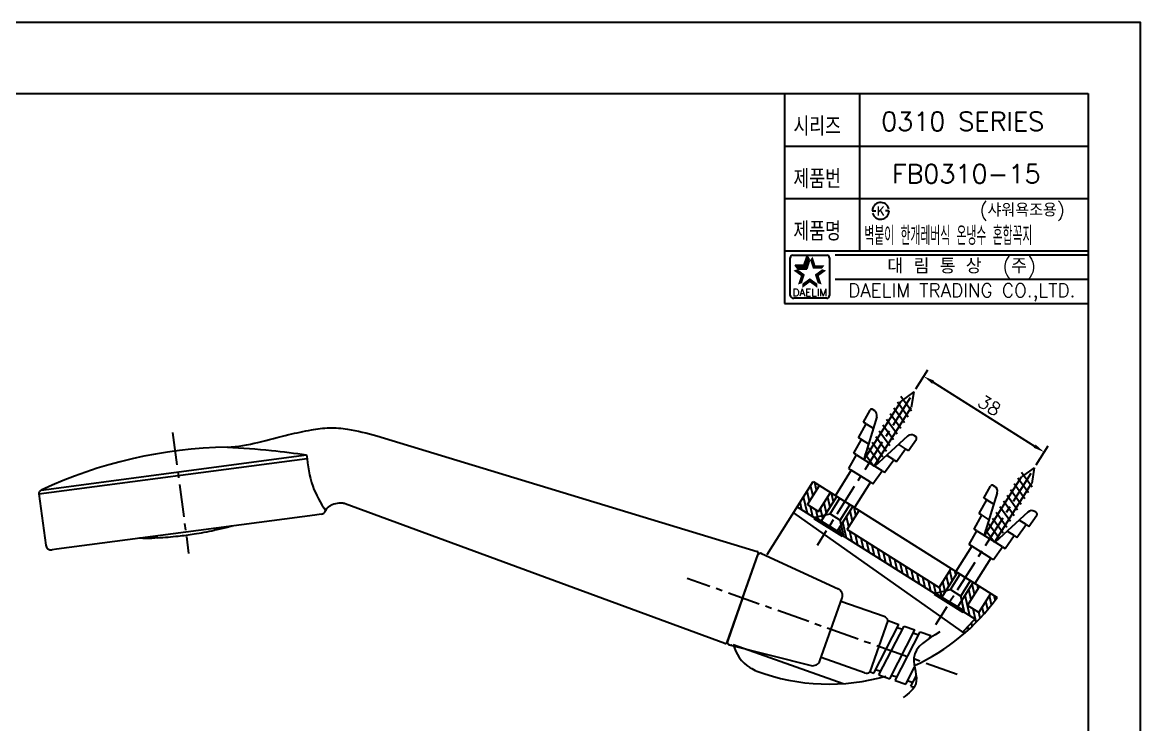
# Model space of a CAD drawing. Extents: x 10556 to 11150, y -6579 to -6159.
# Drawn here: x 10851.5 to 11149.9, y -6346.2 to -6158.8 of the extents above; entities that cross this region are included whole.
import ezdxf
from ezdxf.enums import TextEntityAlignment as Align

# ---------------------------------------------------------------- set-up
doc = ezdxf.new("R2010")
doc.units = 0
doc.header["$LTSCALE"] = 7
doc.header["$MEASUREMENT"] = 0
doc.linetypes.add('CENTER', pattern=[2, 1.25, -0.25, 0.25, -0.25])
doc.layers.get('0').update_dxf_attribs({"color": 2, "linetype": 'CONTINUOUS'})
for name, color, linetype in [('CL', 1, 'CENTER'), ('D', 2, 'CONTINUOUS'), ('DIM', 2, 'CONTINUOUS'), ('DWG', 7, 'CONTINUOUS'), ('HT', 3, 'CONTINUOUS'), ('TXT', 4, 'CONTINUOUS')]:
    doc.layers.add(name, color=color, linetype=linetype)
doc.styles.add('GHS', font='ROMANS.shx', dxfattribs={"bigfont": 'GHS.shx'})
doc.styles.add('ROMANS', font='romans', dxfattribs={"bigfont": 'GHS.shx'})

# ---------------------------------------------------------------- blocks, each defined once
blk = doc.blocks.new('S')
at = {"layer": 'DWG', "color": 2}
for p, q in [((5596.35, 3276.4), (5600.01, 3276.61)), ((5568.04, 3273.82), (5567.54, 3273.82)), ((5567.54, 3264.82), (5567.54, 3273.82)), ((5568.04, 3273.82), (5568.04, 3269.32)), ((5568.04, 3273.82), (5570.94, 3270.92)), ((5587.98, 3274.17), (5592.17, 3274.41)), ((5587.98, 3273.36), (5587.98, 3274.17)), ((5599.43, 3274.15), (5587.98, 3271.06)), ((5592.17, 3275.28), (5596.35, 3275.51)), ((5592.17, 3274.41), (5592.17, 3275.28)), ((5592.17, 3274.41), (5592.17, 3272.19)), ((5596.35, 3275.51), (5596.35, 3276.4)), ((5596.35, 3275.51), (5596.35, 3273.32)), ((5600.54, 3276.11), (5600.54, 3275.6)), ((5570.94, 3270.92), (5575.79, 3270.92)), ((5570.94, 3270.92), (5570.94, 3267.72)), ((5583.79, 3272.32), (5575.79, 3272.32)), ((5575.79, 3272.32), (5575.79, 3269.32)), ((5583.79, 3273.12), (5587.98, 3273.36)), ((5583.79, 3272.32), (5583.79, 3273.12)), ((5583.79, 3266.32), (5583.79, 3272.32)), ((5587.82, 3267.72), (5589.37, 3271.57)), ((5587.98, 3273.36), (5587.98, 3269.32)), ((5587.98, 3270.92), (5606.46, 3270.92)), ((5589.37, 3267.07), (5591.18, 3271.57)), ((5591.18, 3267.07), (5592.99, 3271.57)), ((5592.99, 3267.07), (5594.8, 3271.57)), ((5594.8, 3267.07), (5596.61, 3271.57)), ((5596.61, 3267.07), (5598.42, 3271.57)), ((5598.42, 3267.07), (5600.23, 3271.57)), ((5600.23, 3267.07), (5602.04, 3271.57)), ((5602.04, 3267.07), (5603.85, 3271.57)), ((5603.85, 3267.07), (5605.66, 3271.57)), ((5605.66, 3267.07), (5607.47, 3271.57)), ((5610.33, 3269.33), (5606.46, 3270.92)), ((5568.04, 3264.82), (5568.04, 3269.32)), ((5568.04, 3264.82), (5570.94, 3267.72)), ((5570.94, 3267.72), (5575.79, 3267.72)), ((5575.79, 3266.32), (5575.79, 3269.32)), ((5587.98, 3265.28), (5587.98, 3269.32)), ((5587.98, 3267.72), (5606.46, 3267.72)), ((5599.43, 3264.49), (5587.98, 3267.59)), ((5610.33, 3269.33), (5606.47, 3267.72)), ((5567.54, 3264.82), (5568.04, 3264.82)), ((5583.79, 3266.32), (5575.79, 3266.32)), ((5583.79, 3266.32), (5583.79, 3265.52)), ((5583.79, 3265.52), (5587.98, 3265.28)), ((5587.98, 3265.28), (5587.98, 3264.47)), ((5592.17, 3264.23), (5592.17, 3266.45)), ((5596.35, 3263.13), (5596.35, 3265.32)), ((5587.98, 3264.47), (5592.17, 3264.23)), ((5592.17, 3264.23), (5592.17, 3263.37)), ((5592.17, 3263.37), (5596.35, 3263.13)), ((5596.35, 3263.13), (5596.35, 3262.24)), ((5596.35, 3262.24), (5600.01, 3262.03)), ((5600.54, 3263.04), (5600.54, 3262.53))]:
    blk.add_line(p, q, dxfattribs=at)
for centre, radius, start, end in [((5600.04, 3276.11), 0.5, 0.0005, 93.2254), ((5599.04, 3275.6), 1.5, 285.1209, 0.0005), ((5599.04, 3263.04), 1.5, 0.0005, 74.8801), ((5600.04, 3262.53), 0.5, 266.7756, 0.0005)]:
    blk.add_arc(centre, radius, start, end, dxfattribs=at)

msp = doc.modelspace()

# ---------------------------------------------------------------- hatches: boundary and pattern name
at = {"layer": 'HT'}
h = msp.add_hatch(dxfattribs=at)
h.set_pattern_fill('ANSI31', color=256, scale=10, angle=57.7952)
h.set_pattern_definition([(102.7952368, (-44757.1623, 2163.0716), (-1.21895971, -0.276834286), [])])
h.paths.add_polyline_path([(11096.1, -6309.56), (11071.57, -6294.1), (11074.76, -6289.03), (11073.07, -6287.96), (11068.81, -6294.73), (11096.73, -6312.32), (11100.99, -6305.55), (11099.3, -6304.48)])
h.paths.add_polyline_path([(11063.95, -6289.31), (11060.99, -6287.44), (11064.19, -6282.37), (11062.5, -6281.3), (11058.23, -6288.07), (11064.58, -6292.07), (11068.84, -6285.3), (11067.15, -6284.23)])
edge = h.paths.add_edge_path()
edge.add_arc((11066.74, -6280.36), 55, 311.0541, 324.6064)
edge.add_line((11111.57, -6312.21), (11109.88, -6311.14))
edge.add_line((11109.88, -6311.14), (11106.68, -6316.22))
edge.add_line((11106.68, -6316.22), (11103.72, -6314.36))
edge.add_line((11103.72, -6314.36), (11106.92, -6309.28))
edge.add_line((11106.92, -6309.28), (11105.23, -6308.21))
edge.add_line((11105.23, -6308.21), (11100.96, -6314.98))
edge.add_line((11100.96, -6314.98), (11105.66, -6317.94))
edge.add_arc((11068.52, -6286.74), 48.5, 314.2508, 319.9656, ccw=False)
edge.add_line((11102.37, -6321.48), (11102.86, -6321.83))

# ---------------------------------------------------------------- linework, layer by layer
at = {"color": 7}
for p, q in [((11054.89, -6177.76), (11054.89, -6233.76)), ((11074.89, -6177.76), (11074.89, -6219.76)), ((11054.89, -6191.76), (11135.89, -6191.76)), ((11054.89, -6205.76), (11135.89, -6205.76)), ((11054.89, -6219.76), (11135.89, -6219.76)), ((11054.89, -6233.76), (11135.89, -6233.76))]:
    msp.add_line(p, q, dxfattribs=at)
at = {"color": 2, "linetype": 'Continuous'}
for p, q in [((11056.37, -6231.63), (11056.37, -6221.63)), ((11057.12, -6220.88), (11066.12, -6220.88)), ((11066.87, -6221.63), (11066.87, -6231.63)), ((11068.39, -6220.76), (11135.89, -6220.76)), ((11068.39, -6227.26), (11135.89, -6227.26)), ((11066.12, -6232.38), (11057.37, -6232.38))]:
    msp.add_line(p, q, dxfattribs=at)
at = {"color": 2}
for p, q in [((11060.13, -6223.58), (11060.88, -6221.27)), ((11061.54, -6222.19), (11060.88, -6221.27)), ((11057.7, -6223.58), (11060.13, -6223.58)), ((11058.37, -6224.5), (11057.7, -6223.58)), ((11058.37, -6224.5), (11060.79, -6224.5)), ((11060.79, -6224.5), (11061.54, -6222.19))]:
    msp.add_line(p, q, dxfattribs=at)
at = {"color": 7, "linetype": 'Continuous'}
for p, q in [((10946.04, -6269.11), (11047.52, -6300)), ((10855.91, -6284.6), (10857.72, -6298.25)), ((11038.89, -6324.49), (10937.58, -6287.22)), ((10929.55, -6290.23), (10895.09, -6294.8)), ((10931.18, -6290.01), (10929.55, -6290.23)), ((10895.09, -6294.8), (10860.63, -6299.38)), ((10886.81, -6296.34), (10883.6, -6296.44)), ((10860.63, -6299.38), (10859.4, -6299.54)), ((10882.78, -6296.45), (10882.72, -6296.44)), ((11039.54, -6324.19), (11047.85, -6300.64))]:
    msp.add_line(p, q, dxfattribs=at)
at = {"linetype": 'Continuous'}
msp.add_lwpolyline([(10555.89, -6578.76), (11149.89, -6578.76), (11149.89, -6158.76), (10555.89, -6158.76)], close=True, dxfattribs=at)
at = {"color": 2, "linetype": 'Continuous'}
for centre, radius, start, end in [((11057.12, -6221.63), 0.75, 90, 180), ((11066.12, -6221.63), 0.75, 0, 90), ((11057.24, -6231.5), 0.884, 188.1301, 278.1301), ((11066.12, -6231.63), 0.75, 270, 0)]:
    msp.add_arc(centre, radius, start, end, dxfattribs=at)
at = {"color": 7, "linetype": 'Continuous'}
for centre, radius, start, end in [((10908.46, -6395.59), 123.5, 91.0495, 114.8943), ((10856.9, -6284.47), 1, 114.8936, 187.5586), ((10930.98, -6288.53), 1.5, 277.5618, 337.7161), ((10882.17, -6197.45), 99, 282.4328, 284.2875), ((10882.17, -6197.45), 99, 284.7634, 284.8063), ((10882.17, -6197.45), 99, 270.8297, 272.6844), ((10882.17, -6197.45), 99, 273.1558, 276.3303), ((10882.17, -6197.45), 99, 276.3303, 278.7869), ((10882.17, -6197.45), 99, 278.7869, 281.9614), ((10859.21, -6298.05), 1.5, 187.5586, 277.5586), ((10882.17, -6197.45), 99, 270.3109, 270.3537), ((11047.38, -6300.48), 0.5, 340.5586, 73.0718), ((11039.07, -6324.02), 0.5, 249.8042, 340.5586)]:
    msp.add_arc(centre, radius, start, end, dxfattribs=at)
for points, start_tangent, end_tangent in [([(10906.2, -6272.11), (10914.35, -6270.86), (10922.6, -6268.78), (10928.62, -6267.49)], (0.999832, 0.018316), (0.982053, 0.188605)), ([(10928.62, -6267.49), (10930.99, -6267.14), (10933.37, -6266.99), (10935.81, -6267.04), (10938.27, -6267.34)], (0.982053, 0.188605), (0.986268, -0.165154)), ([(10938.27, -6267.34), (10946.04, -6269.11)], (0.986013, -0.166671), (0.95667, -0.291173)), ([(10937.58, -6287.22), (10937.4, -6287.16), (10937.21, -6287.12), (10936.8, -6287.06), (10935.93, -6287.07), (10934.13, -6287.55), (10933.34, -6287.99), (10932.72, -6288.53), (10932.37, -6289.1)], (-0.938518, 0.34523), (-0.37922, -0.925306)), ([(10907.4, -6293.18), (10907.37, -6293.19), (10907.28, -6293.21), (10907.15, -6293.24), (10907, -6293.28), (10906.84, -6293.32), (10906.72, -6293.36), (10906.63, -6293.38), (10906.6, -6293.39)], (-0.968028, -0.250842), (-0.968045, -0.250778)), ([(10887.62, -6296.3), (10887.6, -6296.3), (10887.53, -6296.3), (10887.42, -6296.31), (10887.29, -6296.31), (10887.15, -6296.32), (10887.02, -6296.33), (10886.91, -6296.33), (10886.83, -6296.34), (10886.81, -6296.34)], (-0.998701, -0.05096), (-0.998702, -0.050925)), ([(10903.49, -6294.13), (10903.46, -6294.13), (10903.39, -6294.15), (10903.28, -6294.17), (10903.15, -6294.2), (10903.01, -6294.23), (10902.88, -6294.26), (10902.78, -6294.28), (10902.71, -6294.29), (10902.69, -6294.3)], (-0.977423, -0.211292), (-0.97743, -0.211258)), ([(10883.6, -6296.44), (10883.58, -6296.44), (10883.51, -6296.44), (10883.4, -6296.44), (10883.27, -6296.44), (10883.13, -6296.44), (10882.99, -6296.44), (10882.88, -6296.44), (10882.81, -6296.45), (10882.78, -6296.45)], (-0.999946, -0.01036), (-0.999947, -0.010294))]:
    msp.add_spline(points, degree=3, dxfattribs=dict(at, start_tangent=start_tangent, end_tangent=end_tangent))
at = {"color": 2}
for points in [[(11060.13, -6223.58), (11060.79, -6224.5), (11060.88, -6221.27), (11061.54, -6222.19)], [(11062.36, -6221.27), (11061.69, -6222.19), (11063.1, -6223.58), (11062.44, -6224.5)], [(11059.21, -6226.41), (11060.28, -6226.06), (11057.25, -6224.99), (11058.32, -6224.64)], [(11057.7, -6223.58), (11058.37, -6224.5), (11060.13, -6223.58), (11060.79, -6224.5)], [(11063.1, -6223.58), (11062.44, -6224.5), (11065.53, -6223.58), (11064.86, -6224.5)], [(11065.99, -6224.99), (11064.91, -6224.64), (11064.02, -6226.41), (11062.95, -6226.06)], [(11058.46, -6228.72), (11059.54, -6228.37), (11059.21, -6226.41), (11060.28, -6226.06)], [(11061.62, -6228.16), (11061.62, -6227.03), (11059.65, -6229.59), (11059.65, -6228.46)], [(11063.58, -6229.59), (11063.58, -6228.46), (11061.62, -6228.16), (11061.62, -6227.03)], [(11064.02, -6226.41), (11062.95, -6226.06), (11064.77, -6228.72), (11063.7, -6228.37)]]:
    msp.add_solid(points, dxfattribs=at)
at = {"layer": 'CL'}
for p, q in [((11088.4, -6258.94), (11063.53, -6298.41)), ((10891.56, -6268.21), (10895.85, -6300.54)), ((11120.55, -6279.19), (11095.16, -6319.5)), ((11100.89, -6332.75), (11028.92, -6307.16))]:
    msp.add_line(p, q, dxfattribs=at)
at = {"layer": 'D'}
for p, q in [((11078.27, -6209.08), (11078.77, -6209.08)), ((11078.77, -6209.08), (11079.27, -6209.08)), ((11082.27, -6209.08), (11081.77, -6209.08)), ((11082.77, -6209.08), (11082.27, -6209.08))]:
    msp.add_line(p, q, dxfattribs=at)
for start, end in [(15, 180), (195, 0)]:
    msp.add_arc((11080.52, -6209.08), 2.25, start, end, dxfattribs=at)
for p in [(11048.72, -6300.48), (11040.11, -6324.86), (11040.61, -6324.96)]:
    msp.add_point(p, dxfattribs=at)
at = {"layer": 'DIM'}
for p, q in [((11089.88, -6256.55), (11093.06, -6251.51)), ((11094.53, -6254.8), (11121.61, -6271.85)), ((11122.04, -6276.8), (11125.21, -6271.76))]:
    msp.add_line(p, q, dxfattribs=at)
msp.add_spline([(11096.29, -6321.44), (11089.36, -6328.38), (11089.88, -6335.32), (11086.5, -6338.97)], degree=3, dxfattribs=at)
for points in [[(11094.8, -6254.38), (11094.27, -6255.22), (11091.99, -6253.2)], [(11121.88, -6271.43), (11121.34, -6272.28), (11124.15, -6273.45)]]:
    msp.add_solid(points, dxfattribs=at)
at = {"layer": 'DWG'}
for p, q in [((10855.91, -6284.6), (10927.45, -6275.11)), ((10856.48, -6283.56), (10927.34, -6274.16)), ((11050.2, -6300.81), (11062.5, -6281.3)), ((11062.5, -6281.3), (11111.57, -6312.21)), ((11060.99, -6287.44), (11064.19, -6282.37)), ((11063.95, -6289.31), (11067.15, -6284.23)), ((11060.99, -6287.44), (11063.95, -6289.31)), ((11064.58, -6292.07), (11068.84, -6285.3)), ((11057.24, -6289.64), (11065.42, -6295.42)), ((11058.23, -6288.07), (11105.66, -6317.94)), ((11068.81, -6294.73), (11073.07, -6287.96)), ((11071.57, -6294.1), (11074.76, -6289.03)), ((11065.42, -6295.42), (11102.86, -6321.83)), ((11071.57, -6294.1), (11096.1, -6309.56)), ((11043.69, -6312.42), (11047.76, -6300.88)), ((11048.72, -6300.48), (11069.17, -6309.89)), ((11096.1, -6309.56), (11099.3, -6304.48)), ((11096.73, -6312.32), (11100.99, -6305.55)), ((11100.96, -6314.98), (11105.23, -6308.21)), ((11103.72, -6314.36), (11106.92, -6309.28)), ((11106.68, -6316.22), (11109.88, -6311.14)), ((11043.69, -6312.42), (11039.62, -6323.95)), ((11064.31, -6329.11), (11070.22, -6312.37)), ((11081.46, -6317.32), (11069.86, -6313.28)), ((11106.68, -6316.22), (11103.72, -6314.36)), ((11077.72, -6332.1), (11082.49, -6318.41)), ((11078.66, -6332.43), (11085.35, -6319.41)), ((11080.06, -6332.92), (11086.75, -6319.89)), ((11082.49, -6318.41), (11085.35, -6319.41)), ((11086.75, -6319.89), (11089.61, -6320.89)), ((11082.92, -6333.91), (11089.61, -6320.89)), ((11084.35, -6334.41), (11091.04, -6321.38)), ((11086.32, -6320.8), (11084.89, -6320.3)), ((11090.58, -6322.28), (11089.15, -6321.79)), ((11091.04, -6321.38), (11093.9, -6322.38)), ((11093.52, -6323.12), (11093.9, -6322.38)), ((11040.11, -6324.86), (11061.94, -6330.38)), ((11041.2, -6324.8), (11070.53, -6335.22)), ((11076.24, -6332.33), (11064.64, -6328.3)), ((11045.6, -6330.93), (11045.67, -6330.98)), ((11077.72, -6332.1), (11078.66, -6332.43)), ((11080.55, -6332.03), (11079.12, -6331.53)), ((11087.21, -6335.41), (11089.57, -6330.82)), ((11080.06, -6332.92), (11082.92, -6333.91)), ((11084.81, -6333.51), (11083.38, -6333.02)), ((11084.35, -6334.41), (11087.21, -6335.41)), ((11089.11, -6335.01), (11087.68, -6334.51)), ((11088.61, -6335.89), (11089.99, -6333.2)), ((11088.61, -6335.89), (11089.47, -6336.19))]:
    msp.add_line(p, q, dxfattribs=at)
for centre, radius, start, end in [((11048.43, -6301.12), 0.7, 65.3022, 160.5586), ((11068.34, -6311.7), 2, 340.5586, 65.3022), ((11066.74, -6280.36), 55, 294.4475, 324.6064), ((11081.01, -6318.75), 1.5, 13.0305, 72.5628), ((11068.52, -6286.74), 48.5, 314.2508, 319.9656), ((11040.28, -6324.19), 0.7, 160.5586, 255.815), ((11050.93, -6322.47), 10, 193.4608, 237.7952), ((11062.43, -6328.44), 2, 255.815, 340.5586), ((11051, -6322.51), 10, 237.7952, 249.5302), ((11066.74, -6280.36), 55, 249.5302, 286.1018), ((11076.78, -6330.93), 1.5, 249.0981, 308.6305)]:
    msp.add_arc(centre, radius, start, end, dxfattribs=at)
for points in [[(10906.2, -6272.11), (10917.93, -6273), (10927.34, -6274.16)], [(10927.34, -6274.16), (10928.96, -6282.55), (10932.37, -6289.1)]]:
    msp.add_spline(points, degree=3, dxfattribs=at)
at = {"layer": 'TXT', "color": 4}
for p, q in [((10581.89, -6177.76), (11135.89, -6177.76)), ((11135.89, -6177.76), (11135.89, -6567.76))]:
    msp.add_line(p, q, dxfattribs=at)

# ---------------------------------------------------------------- block references
at = {"layer": 'D', "rotation": 57.79521420357041}
for p in [(10865.69, -12746.95), (10897.84, -12767.21)]:
    msp.add_blockref('S', p, dxfattribs=at)

# ---------------------------------------------------------------- texts
at = {"color": 7, "style": 'GHS'}
for s, p in [('0310 SERIES', (11102.4, -6185.19)), ('FB0310-15', (11103.37, -6199.19))]:
    msp.add_text(s, height=5, dxfattribs=at).set_placement(p, align=Align.MIDDLE)
at = {"style": 'GHS'}
msp.add_text('(샤워욕조용)', height=3.5, dxfattribs=at).set_placement((11106.92, -6210.58))
at = {"style": 'GHS', "width": 0.5}
msp.add_text('벽붙이 한개레버식 온냉수 혼합꼭지', height=5, dxfattribs=at).set_placement((11076.18, -6218.2))
at = {"color": 7, "linetype": 'Continuous'}
for s, height, style, p in [('대 림 통 상  (주)', 4, 'GHS', (11102.15, -6224.07)), ('DAELIM TRADING CO.,LTD.', 3.6, 'ROMANS', (11102.15, -6230.84))]:
    msp.add_text(s, height=height, dxfattribs=dict(at, style=style)).set_placement(p, align=Align.MIDDLE)
at = {"color": 2, "linetype": 'Continuous', "style": 'ROMANS'}
msp.add_text('DAELIM', height=2, dxfattribs=at).set_placement((11061.62, -6231.83), align=Align.CENTER)
at = {"layer": 'D', "style": 'GHS', "width": 0.8}
for s, p in [('시리즈', (11057.23, -6189.03)), ('제품번', (11057.23, -6203.03)), ('제품명', (11057.23, -6217.03))]:
    msp.add_text(s, height=5, dxfattribs=at).set_placement(p)
at = {"layer": 'D', "style": 'GHS'}
msp.add_text('K', height=2.39, dxfattribs=at).set_placement((11080.52, -6209.08), align=Align.MIDDLE)
at = {"layer": 'DIM', "insert": (11109.54, -6261), "char_height": 3.5, "attachment_point": 5, "rotation": 327.7952, "style": 'GHS'}
msp.add_mtext('\\A1;38', dxfattribs=at)

doc.saveas('drawing.dxf')
